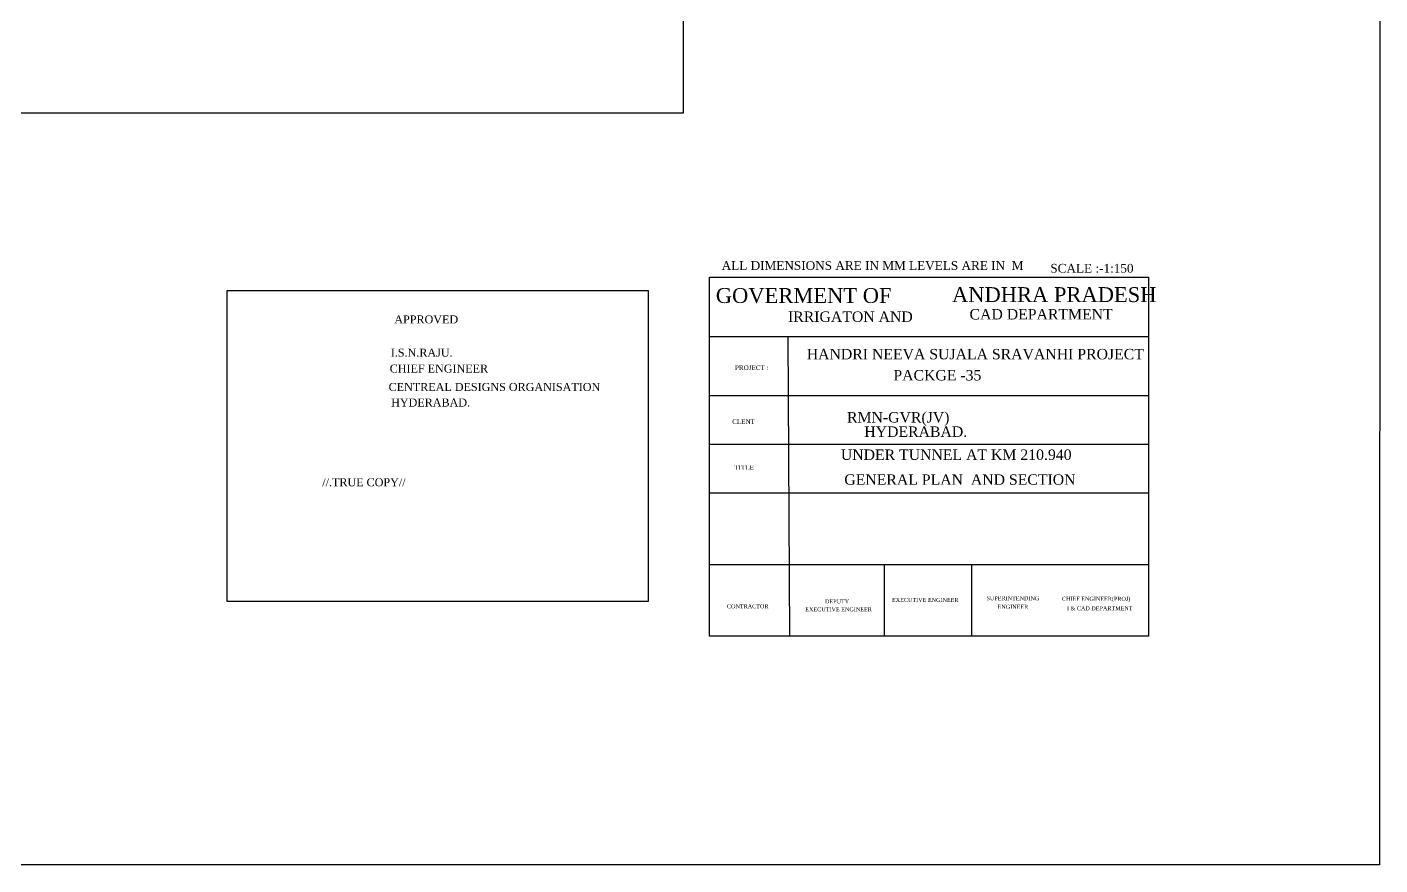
# Model space of a CAD drawing. Header units: metres. Extents: x 373 to 1010, y -4 to 431.
# Drawn here: x 756.2 to 1009.7, y -3.7 to 153.4 of the extents above; entities that cross this region are included whole.
import ezdxf

# ---------------------------------------------------------------- set-up
doc = ezdxf.new("R2010")
doc.units = ezdxf.units.M
doc.header["$MEASUREMENT"] = 0
doc.layers.add('DRAWING', color=2, linetype='Continuous')
doc.layers.add('TEXT', color=255, linetype='Continuous')
doc.styles.get("Standard").update_dxf_attribs({"font": 'times.ttf', "height": 1.5})
picture_1 = doc.add_image_def('image1.jpg', size_in_pixel=(7220, 4926))

msp = doc.modelspace()

# ---------------------------------------------------------------- linework, layer by layer
at = {"layer": 'DRAWING', "color": 7}
for points in [[(681.30287, 287.27153), (760.68441, 287.27153), (762.09763, 285.31137), (762.09763, 289.53694), (763.54678, 287.4062), (879.73906, 287.4062), (879.73906, 270.3273), (877.9767, 269.75664), (880.99241, 269.75664), (879.66256, 269.15674), (879.66256, 222.56503), (879.66256, 206.55989), (879.66256, 183.15003), (877.1386, 182.34001), (881.30433, 182.34001), (879.17602, 181.54513), (879.17602, 137.25688), (806.0272, 137.25688), (417.13822, 137.25688)], [(884.0913, 95.37675), (966.35974, 95.37675)], [(899.16904, 39.22813), (898.82079, 95.37675)], [(884.0913, 84.33036), (966.35974, 84.33036)], [(884.0913, 75.20175), (966.35974, 75.20175)], [(966.35974, 66.01793), (884.0913, 66.01793)], [(966.35974, 52.60472), (884.0913, 52.60472)], [(916.81783, 52.60472), (916.81783, 39.22813)], [(933.22577, 52.60472), (933.22577, 39.22813)]]:
    msp.add_lwpolyline(points, dxfattribs=at)
for points in [[(793.73065, 104.00966), (872.58645, 104.00966), (872.58645, 45.72321), (793.73065, 45.72321)], [(884.0913, 106.47938), (966.35974, 106.47938), (966.35974, 39.22813), (884.0913, 39.22813)]]:
    msp.add_lwpolyline(points, close=True, dxfattribs=at)

# ---------------------------------------------------------------- texts
for s, height, p in [('ALL DIMENSIONS ARE IN MM LEVELS ARE IN  M ', 1.6378974, (886.38176, 107.87263)), ('SCALE :-1:150', 1.6378974, (947.97111, 107.36009)), ('GOVERMENT OF  ', 2.7926435, (885.28085, 101.67216)), ('ANDHRA PRADESH ', 2.7926435, (929.5441, 101.84177)), ('IRRIGATON AND ', 1.9555922, (898.80564, 98.12199)), ('CAD DEPARTMENT ', 1.9555922, (932.83026, 98.57514)), ('HANDRI NEEVA SUJALA SRAVANHI PROJECT ', 1.9555922, (902.31878, 91.10043)), ('PROJECT :', 0.868216, (888.87659, 89.09682)), ('PACKGE -35', 1.955592, (918.56131, 87.14647)), ('RMN-GVR(JV)', 1.9555922, (909.86563, 79.25903)), ('CLENT', 0.868216, (888.33961, 78.9909)), ('HYDERABAD.', 1.955592, (913.10697, 76.5691)), ('UNDER TUNNEL AT KM 210.940', 1.9555922, (908.71649, 72.24774)), ('TITLE ', 0.868216, (888.74945, 70.3924)), ('GENERAL PLAN  AND SECTION', 1.9555922, (909.36893, 67.58328)), ('DEPUTY ', 0.75189, (905.74228, 45.33075)), ('EXECUTIVE ENGINEER ', 0.7518896, (918.29834, 45.61657)), ('SUPERINTENDING ', 0.7518896, (936.01033, 45.93826)), ('CHIEF ENGINEER(PROJ)', 0.7518896, (950.16461, 45.82857)), ('CONTRACTOR', 0.75189, (887.36582, 44.43193)), ('EXECUTIVE ENGINEER ', 0.7518896, (902.05026, 43.86278)), ('ENGINEER ', 0.75189, (938.08933, 44.32707)), ('I & CAD DEPARTMENT ', 0.7518896, (951.09573, 44.05297))]:
    msp.add_text(s, height=height, dxfattribs=at).set_placement(p)
at = {"layer": 'TEXT', "color": 7}
for s, p in [('APPROVED', (825.03087, 97.84259)), ('I.S.N.RAJU.', (824.36689, 91.60703)), ('CHIEF ENGINEER', (824.16769, 88.62192)), ('CENTREAL DESIGNS ORGANISATION ', (823.96849, 85.17246)), ('HYDERABAD.', (824.43328, 82.25369)), ('//.TRUE COPY//', (811.52922, 67.30772))]:
    msp.add_text(s, height=1.5, dxfattribs=at).set_placement(p)

# ---------------------------------------------------------------- pictures from other files: only their frames are drawn
at = {"color": 7}
image = msp.add_image(picture_1, insert=(372.95221, -3.57299), size_in_units=(636.71037, 434.40932), rotation=-0.0106721, dxfattribs=dict(at, brightness=30, contrast=30, fade=40))
image.dxf.flags = 7

doc.saveas('drawing.dxf')
